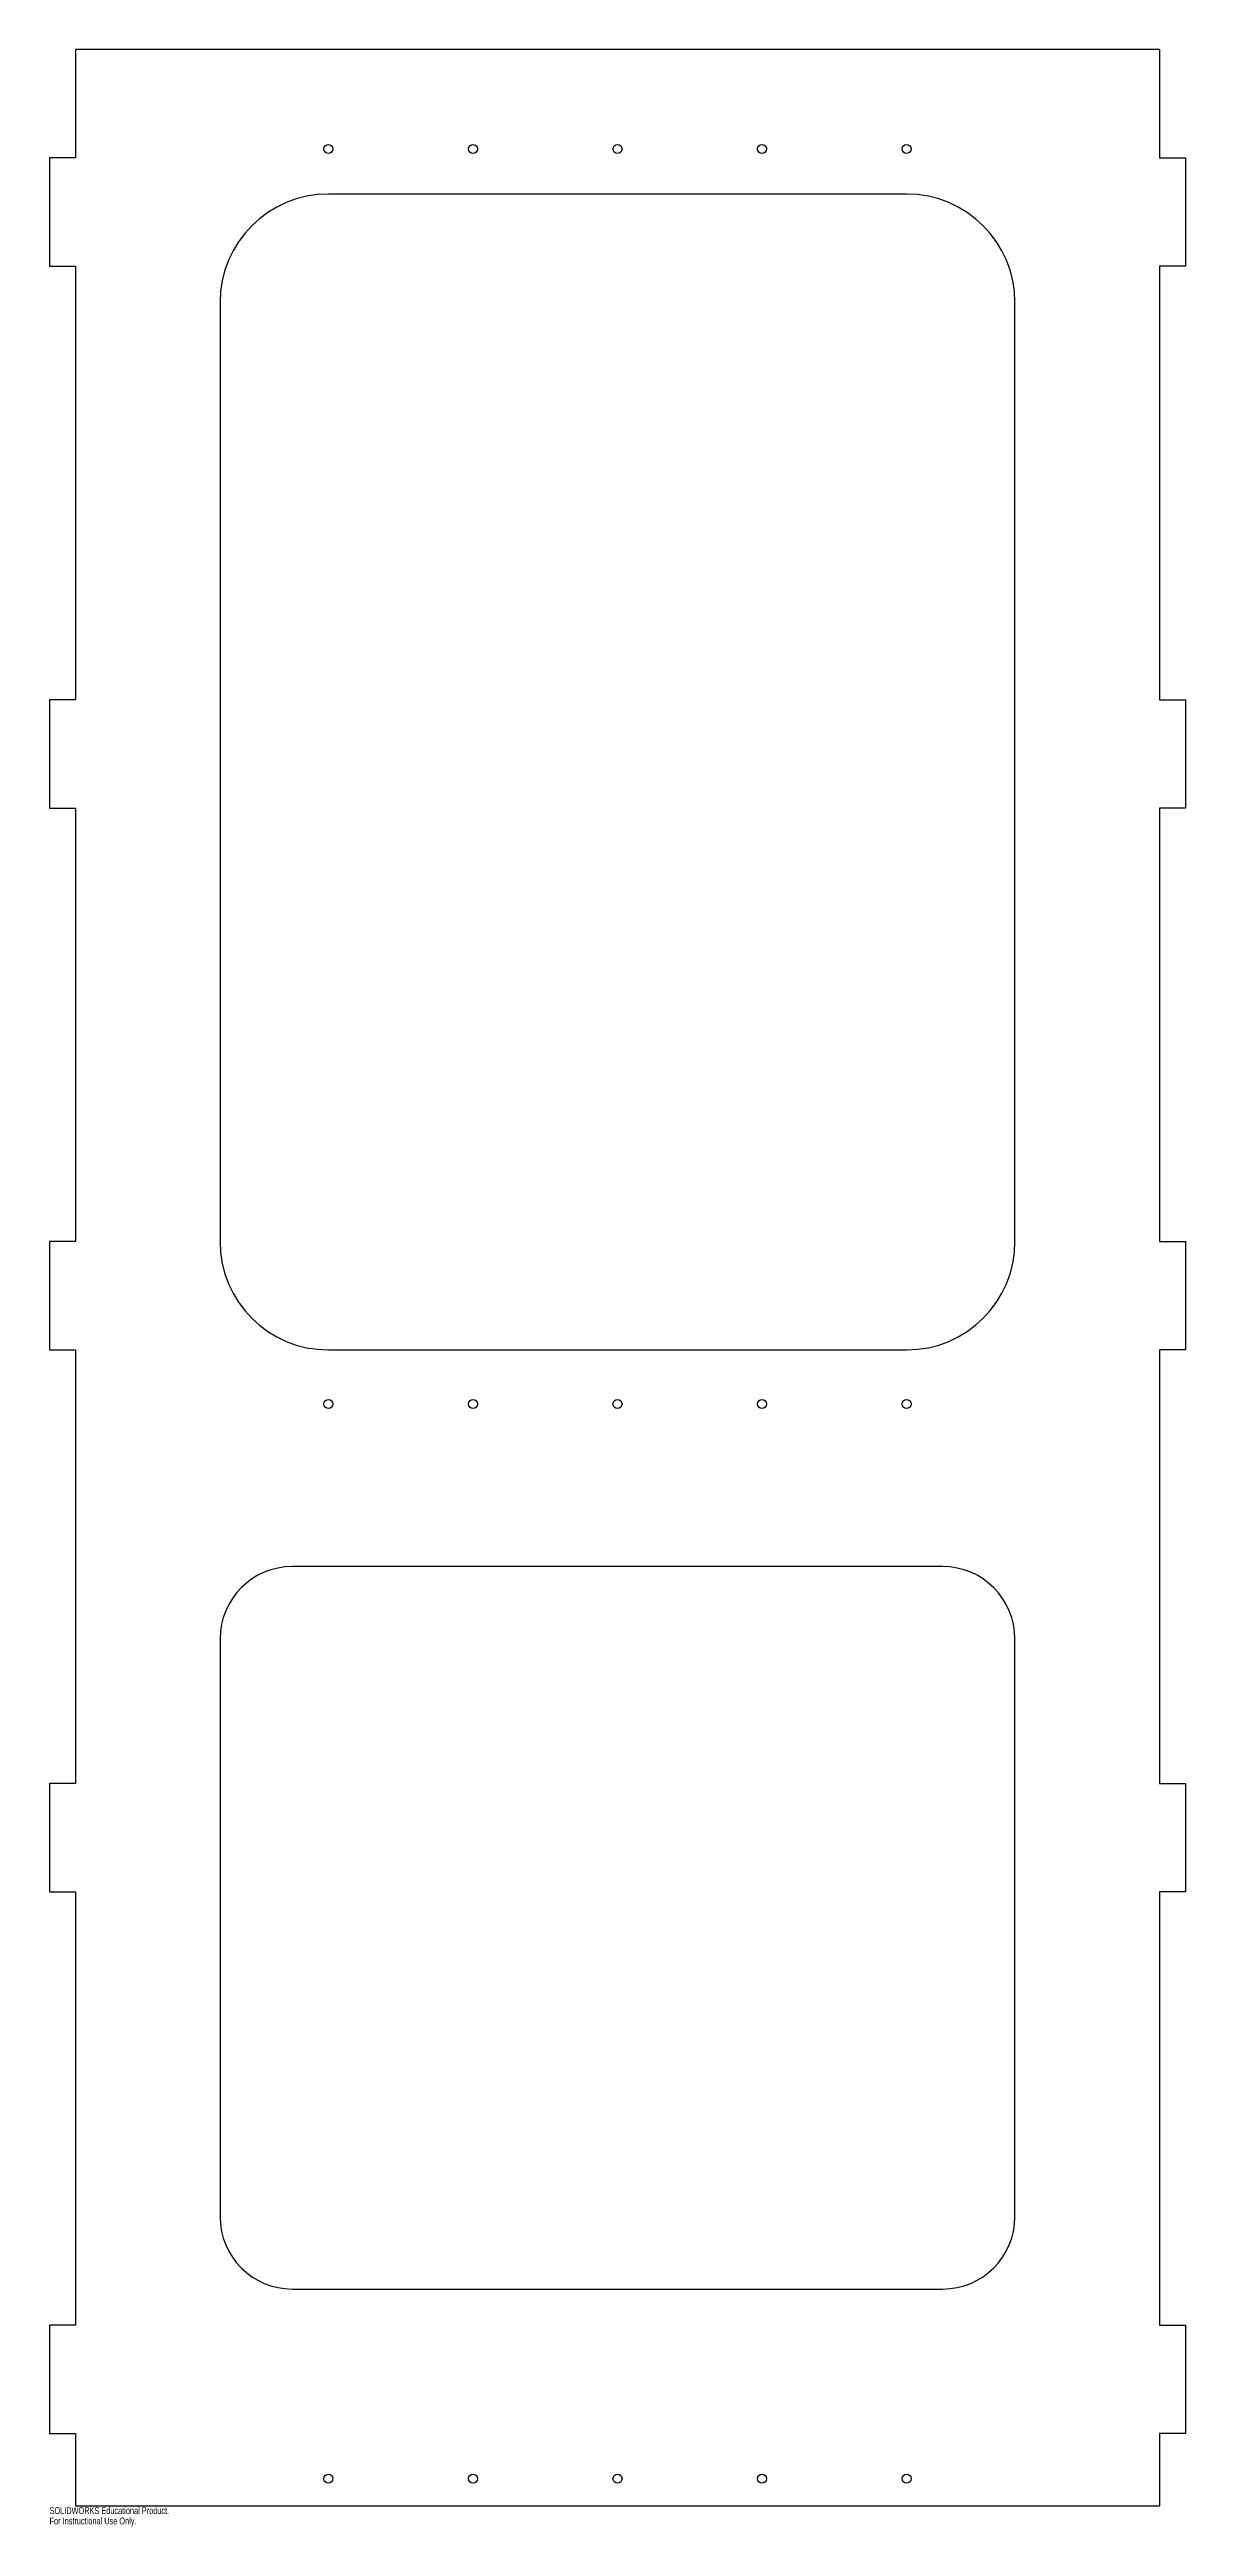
# Model space of a CAD drawing. Header units: inches. Extents: x -0.7 to 30.7, y -0.6 to 68.
import ezdxf

# ---------------------------------------------------------------- set-up
doc = ezdxf.new("R2010")
doc.units = ezdxf.units.IN
doc.header["$MEASUREMENT"] = 0
doc.styles.add('SLDTEXTSTYLE0', font='TXT', dxfattribs={"width": 0.7})

msp = doc.modelspace()

# ---------------------------------------------------------------- linework, layer by layer
at = {"color": 7, "linetype": 'Continuous', "lineweight": 25}
for p, q in [((30, 68), (0, 68)), ((0, 68), (0, 65)), ((30, 68), (30, 65)), ((-0.72, 65), (-0.72, 62)), ((0, 65), (-0.72, 65)), ((30, 65), (30.72, 65)), ((30.72, 65), (30.72, 62)), ((23, 64), (7, 64)), ((-0.72, 62), (0, 62)), ((0, 62), (0, 50)), ((30.72, 62), (30, 62)), ((30, 62), (30, 50)), ((4, 61), (4, 35)), ((26, 35), (26, 61)), ((-0.72, 50), (-0.72, 47)), ((0, 50), (-0.72, 50)), ((30, 50), (30.72, 50)), ((30.72, 50), (30.72, 47)), ((-0.72, 47), (0, 47)), ((0, 47), (0, 35)), ((30.72, 47), (30, 47)), ((30, 47), (30, 35)), ((-0.72, 35), (-0.72, 32)), ((0, 35), (-0.72, 35)), ((30, 35), (30.72, 35)), ((30.72, 35), (30.72, 32)), ((-0.72, 32), (0, 32)), ((0, 32), (0, 20)), ((7, 32), (23, 32)), ((30.72, 32), (30, 32)), ((30, 32), (30, 20)), ((24, 26), (6, 26)), ((4, 24), (4, 8)), ((26, 8), (26, 24)), ((-0.72, 20), (-0.72, 17)), ((0, 20), (-0.72, 20)), ((30, 20), (30.72, 20)), ((30.72, 20), (30.72, 17)), ((-0.72, 17), (0, 17)), ((0, 17), (0, 5)), ((30.72, 17), (30, 17)), ((30, 17), (30, 5)), ((6, 6), (24, 6)), ((-0.72, 5), (-0.72, 2)), ((0, 5), (-0.72, 5)), ((30, 5), (30.72, 5)), ((30.72, 5), (30.72, 2)), ((-0.72, 2), (0, 2)), ((0, 2), (0, 0)), ((30.72, 2), (30, 2)), ((30, 2), (30, 0)), ((0, 0), (30, 0))]:
    msp.add_line(p, q, dxfattribs=at)
for centre in [(7, 65.25), (11, 65.25), (15, 65.25), (19, 65.25), (23, 65.25), (7, 30.5), (11, 30.5), (15, 30.5), (19, 30.5), (23, 30.5), (7, 0.75), (11, 0.75), (15, 0.75), (19, 0.75), (23, 0.75)]:
    msp.add_circle(centre, 0.125, dxfattribs=at)
for centre, radius, start, end in [((7, 61), 3, 90, 180), ((23, 61), 3, 0, 90), ((7, 35), 3, 180, 270), ((23, 35), 3, 270, 0), ((6, 24), 2, 90, 180), ((24, 24), 2, 0, 90), ((6, 8), 2, 180, 270), ((24, 8), 2, 270, 0)]:
    msp.add_arc(centre, radius, start, end, dxfattribs=at)

# ---------------------------------------------------------------- texts
at = {"color": 7, "linetype": 'Continuous', "char_height": 0.1903, "attachment_point": 1, "style": 'SLDTEXTSTYLE0'}
for s, insert in [('SOLIDWORKS Educational Product.', (-0.72, -0.04)), ('For Instructional Use Only.', (-0.72, -0.326))]:
    msp.add_mtext(s, dxfattribs=dict(at, insert=insert))

doc.saveas('drawing.dxf')
